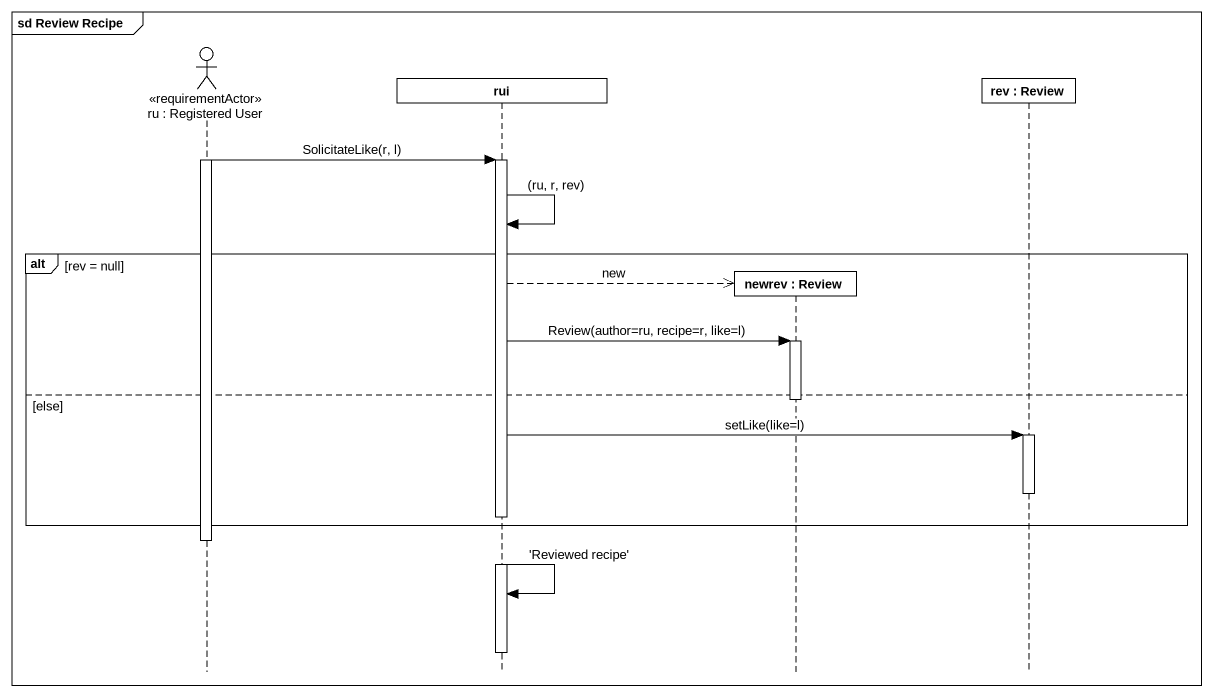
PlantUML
@startuml
mainframe sd Review Recipe
hide footbox
actor "ru : Registered User" as ru <<requirementActor>>
participant rui
participant "newrev : Review" as newrev
participant "rev : Review" as rev

activate ru
ru -> rui : SolicitateLike(r, l)
activate rui
rui -> rui : (ru, r, rev)
alt rev = null
  rui -->> newrev ** : new
  rui -> newrev : Review(author=ru, recipe=r, like=l)
  activate newrev
else else
  deactivate newrev
  rui -> rev : setLike(like=l)
  activate rev
  deactivate rev
end
deactivate ru
rui -> rui : 'Reviewed recipe'
deactivate rui
@enduml
